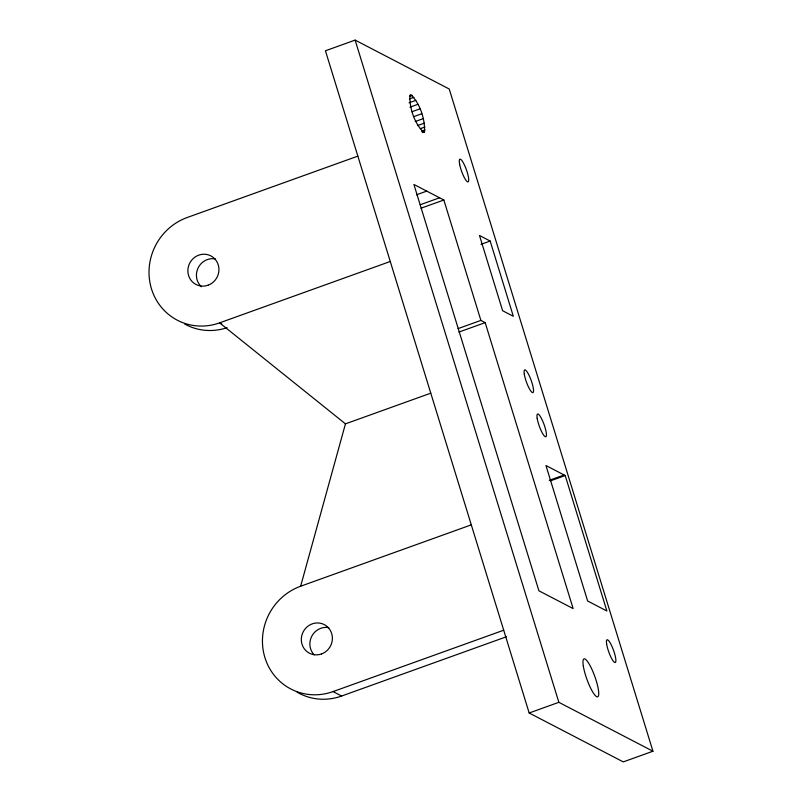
<?xml version="1.0" encoding="UTF-8"?>
<svg xmlns="http://www.w3.org/2000/svg" width="802" height="802" viewBox="0 0 802 802"><rect width="100%" height="100%" fill="white"/><g stroke="black" fill="none" stroke-linecap="round" stroke-linejoin="round"><path stroke-width="1.2" d="M424.549 131.759C425.02 118.806 420.108 103.749 410.845 94.616L409.892 95.177C409.421 108.13 414.343 123.187 423.606 132.32L424.549 131.759L422.273 132.581M506.373 636.778L341.612 696.036L333.051 691.585A56.431 53.844 -62.5 0 1 264.911 657.59A56.431 53.844 -62.5 0 1 300.64 586.232L345.451 423.857L430.784 393.17M355.126 40.1L325.442 50.777L529.17 712.988L623.274 761.9L652.948 751.223L449.23 89.012L355.126 40.1L558.854 702.321L652.948 751.223M409.942 96.16L412.228 95.338M409.381 98.937L413.952 97.293M409.05 102.806L415.897 100.35M409.942 107.177L417.932 104.3M411.937 111.749L419.927 108.871M413.742 116.641L421.732 113.764M415.235 121.513L423.225 118.636M417.471 125.613L424.318 123.147M420.358 128.651L424.92 127.007M421.581 131.177L425 129.944M357.852 156.129L187.207 217.502A56.431 53.844 -62.5 0 0 151.478 288.85A56.431 53.844 -62.5 0 0 219.618 322.855L221.753 323.968M416.469 194.806L426.734 191.117M420.168 204.761L439.566 197.783M421.02 208.219L443.847 200.009L480.889 320.409L485.17 322.635L573.139 608.588L538.914 590.803L413.902 184.45L443.847 200.009M390.263 261.482L219.618 322.855L345.451 423.857M481.04 244.319L490.172 241.041L513.33 316.289L502.633 310.735L479.486 235.477L490.172 241.041M458.062 328.62L480.889 320.409M458.914 332.078L485.17 322.635M549.3 480.328L564.147 474.995M550.372 480.879L565.209 475.546L606.883 611.004L587.635 600.999L545.962 465.541L565.209 475.546M300.64 586.232L471.295 524.859M333.051 691.585L503.706 630.212M529.17 712.988L558.854 702.321M341.612 696.036A56.431 53.844 -62.5 0 1 297.051 692.136M227.046 327.687A56.431 53.844 -62.5 0 1 184.63 323.988M201.432 286.765A16.12 15.388 -62.5 0 1 198.194 267.758A16.12 15.388 -62.5 0 1 215.377 258.916M314.143 654.803A16.12 15.388 -62.5 0 1 311.878 636.026A16.12 15.388 -62.5 0 1 328.81 627.655M583.325 666.041A20.15 4.19 70.2 0 0 596.638 696.667A20.15 4.19 70.2 0 0 592.588 670.853A20.15 4.19 70.2 0 0 583.325 666.041M208.039 285.221A16.12 15.388 -62.5 0 0 213.944 258.033A16.12 15.388 -62.5 0 0 188.239 267.277A16.12 15.388 -62.5 0 0 208.039 285.221M321.482 653.961A16.12 15.388 -62.5 0 0 327.386 626.763A16.12 15.388 -62.5 0 0 301.682 636.006A16.12 15.388 -62.5 0 0 321.482 653.961M524.297 374.153A12.09 2.516 70.2 0 0 532.287 392.529A12.09 2.516 70.2 0 0 529.851 377.04A12.09 2.516 70.2 0 0 524.297 374.153M459.706 164.691A12.09 2.516 70.2 0 0 467.857 181.944A12.09 2.516 70.2 0 0 464.418 164.961A12.09 2.516 70.2 0 0 459.706 164.691M537.18 418.303A12.09 2.516 70.2 0 0 545.17 436.679A12.09 2.516 70.2 0 0 542.743 421.19A12.09 2.516 70.2 0 0 537.18 418.303M606.633 644.056A12.09 2.516 70.2 0 0 614.623 662.432A12.09 2.516 70.2 0 0 612.197 646.943A12.09 2.516 70.2 0 0 606.633 644.056"/></g></svg>
